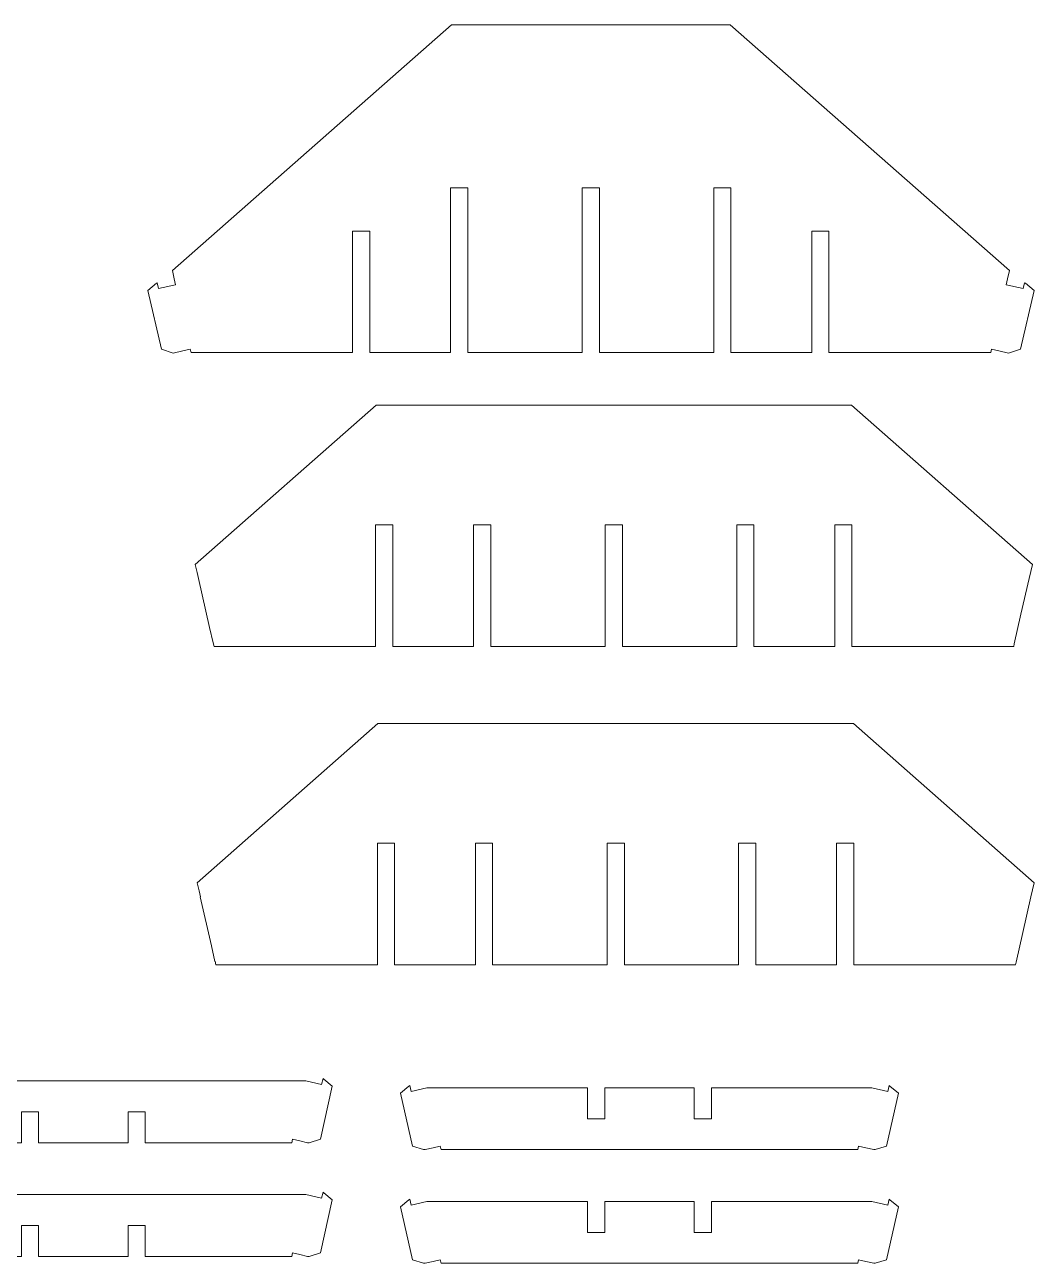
# Model space of a CAD drawing. Header units: inches. Extents: x 5.8 to 53.9, y -22.4 to 33.8.
# Drawn here: x 30.86 to 40.55, y -5.95 to 5.95 of the extents above; entities that cross this region are included whole.
import ezdxf

# ---------------------------------------------------------------- set-up
doc = ezdxf.new("R2010")
doc.units = ezdxf.units.IN
doc.header["$MEASUREMENT"] = 0
doc.layers.add('layer 1', color=7, linetype='Continuous')

msp = doc.modelspace()

# ---------------------------------------------------------------- linework, layer by layer
at = {"layer": 'layer 1', "color": 250, "lineweight": 9}
for points, knots in [([(34.005, 2.801), (34.005, 2.801), (34.005, 3.967), (34.005, 3.967), (34.005, 3.967), (34.005, 3.967), (34.008, 3.967), (34.008, 3.967), (34.008, 3.967), (34.008, 3.967), (34.166, 3.967), (34.166, 3.967), (34.166, 3.967), (34.166, 3.967), (34.17, 3.967), (34.17, 3.967), (34.17, 3.967), (34.17, 3.967), (34.17, 2.801), (34.17, 2.801), (34.17, 2.801), (34.17, 2.801), (34.945, 2.801), (34.945, 2.801), (34.945, 2.801), (34.945, 2.801), (34.945, 4.383), (34.945, 4.383), (34.945, 4.383), (34.945, 4.383), (34.953, 4.383), (34.953, 4.383), (34.953, 4.383), (34.953, 4.383), (35.111, 4.383), (35.111, 4.383), (35.111, 4.383), (35.111, 4.383), (35.111, 2.801), (35.111, 2.801), (35.111, 2.801), (35.111, 2.801), (36.21, 2.801), (36.21, 2.801), (36.21, 2.801), (36.21, 2.801), (36.21, 4.383), (36.21, 4.383), (36.21, 4.383), (36.21, 4.383), (36.214, 4.383), (36.214, 4.383), (36.214, 4.383), (36.214, 4.383), (36.371, 4.383), (36.371, 4.383), (36.371, 4.383), (36.371, 4.383), (36.375, 4.383), (36.375, 4.383), (36.375, 4.383), (36.375, 4.383), (36.375, 2.801), (36.375, 2.801), (36.375, 2.801), (36.375, 2.801), (37.473, 2.801), (37.473, 2.801), (37.473, 2.801), (37.473, 2.801), (37.473, 4.383), (37.473, 4.383), (37.473, 4.383), (37.473, 4.383), (37.63, 4.383), (37.63, 4.383), (37.63, 4.383), (37.63, 4.383), (37.638, 4.383), (37.638, 4.383), (37.638, 4.383), (37.638, 4.383), (37.638, 2.801), (37.638, 2.801), (37.638, 2.801), (37.638, 2.801), (38.414, 2.801), (38.414, 2.801), (38.414, 2.801), (38.414, 2.801), (38.414, 3.967), (38.414, 3.967), (38.414, 3.967), (38.414, 3.967), (38.418, 3.967), (38.418, 3.967), (38.418, 3.967), (38.418, 3.967), (38.575, 3.967), (38.575, 3.967), (38.575, 3.967), (38.575, 3.967), (38.579, 3.967), (38.579, 3.967), (38.579, 3.967), (38.579, 3.967), (38.579, 2.801), (38.579, 2.801), (38.579, 2.801), (38.579, 2.801), (40.111, 2.801), (40.111, 2.801), (40.111, 2.801), (40.111, 2.801), (40.132, 2.801), (40.132, 2.801), (40.132, 2.801), (40.132, 2.801), (40.14, 2.834), (40.14, 2.834), (40.14, 2.834), (40.14, 2.834), (40.209, 2.818), (40.209, 2.818), (40.209, 2.818), (40.209, 2.818), (40.304, 2.796), (40.304, 2.796), (40.304, 2.796), (40.304, 2.796), (40.418, 2.832), (40.418, 2.832), (40.418, 2.832), (40.418, 2.832), (40.548, 3.398), (40.548, 3.398), (40.548, 3.398), (40.548, 3.398), (40.466, 3.466), (40.466, 3.466), (40.466, 3.466), (40.466, 3.466), (40.458, 3.472), (40.458, 3.472), (40.458, 3.472), (40.458, 3.472), (40.445, 3.415), (40.445, 3.415), (40.445, 3.415), (40.445, 3.415), (40.282, 3.452), (40.282, 3.452), (40.282, 3.452), (40.282, 3.452), (40.281, 3.453), (40.281, 3.453), (40.281, 3.453), (40.281, 3.453), (40.294, 3.51), (40.294, 3.51), (40.294, 3.51), (40.294, 3.51), (40.312, 3.588), (40.312, 3.588), (40.312, 3.588), (40.312, 3.588), (37.63, 5.95), (37.63, 5.95), (37.63, 5.95), (37.63, 5.95), (37.473, 5.95), (37.473, 5.95), (37.473, 5.95), (37.473, 5.95), (37.184, 5.95), (37.184, 5.95), (37.184, 5.95), (37.182, 5.95), (37.18, 5.95), (37.178, 5.95), (37.178, 5.95), (37.175, 5.95), (37.173, 5.95), (37.171, 5.95), (37.171, 5.95), (37.171, 5.95), (36.889, 5.95), (36.889, 5.95), (36.889, 5.95), (36.887, 5.95), (36.885, 5.95), (36.882, 5.95), (36.882, 5.95), (36.88, 5.95), (36.878, 5.95), (36.876, 5.95), (36.876, 5.95), (36.876, 5.95), (36.594, 5.95), (36.594, 5.95), (36.594, 5.95), (36.592, 5.95), (36.589, 5.95), (36.587, 5.95), (36.587, 5.95), (36.585, 5.95), (36.583, 5.95), (36.581, 5.95), (36.581, 5.95), (36.581, 5.95), (36.003, 5.95), (36.003, 5.95), (36.003, 5.95), (36.001, 5.95), (35.999, 5.95), (35.997, 5.95), (35.997, 5.95), (35.994, 5.95), (35.992, 5.95), (35.99, 5.95), (35.99, 5.95), (35.99, 5.95), (35.708, 5.95), (35.708, 5.95), (35.708, 5.95), (35.706, 5.95), (35.704, 5.95), (35.701, 5.95), (35.701, 5.95), (35.699, 5.95), (35.697, 5.95), (35.695, 5.95), (35.695, 5.95), (35.695, 5.95), (35.413, 5.95), (35.413, 5.95), (35.413, 5.95), (35.411, 5.95), (35.408, 5.95), (35.406, 5.95), (35.406, 5.95), (35.404, 5.95), (35.402, 5.95), (35.399, 5.95), (35.399, 5.95), (35.399, 5.95), (35.111, 5.95), (35.111, 5.95), (35.111, 5.95), (35.111, 5.95), (34.953, 5.95), (34.953, 5.95), (34.953, 5.95), (34.953, 5.95), (32.274, 3.588), (32.274, 3.588), (32.274, 3.588), (32.274, 3.588), (32.291, 3.51), (32.291, 3.51), (32.291, 3.51), (32.291, 3.51), (32.305, 3.453), (32.305, 3.453), (32.305, 3.453), (32.305, 3.453), (32.304, 3.452), (32.304, 3.452), (32.304, 3.452), (32.304, 3.452), (32.142, 3.415), (32.142, 3.415), (32.142, 3.415), (32.142, 3.415), (32.128, 3.472), (32.128, 3.472), (32.128, 3.472), (32.128, 3.472), (32.12, 3.466), (32.12, 3.466), (32.12, 3.466), (32.12, 3.466), (32.039, 3.398), (32.039, 3.398), (32.039, 3.398), (32.039, 3.398), (32.168, 2.832), (32.168, 2.832), (32.168, 2.832), (32.168, 2.832), (32.282, 2.796), (32.282, 2.796), (32.282, 2.796), (32.282, 2.796), (32.376, 2.818), (32.376, 2.818), (32.376, 2.818), (32.376, 2.818), (32.445, 2.834), (32.445, 2.834), (32.445, 2.834), (32.445, 2.834), (32.453, 2.801), (32.453, 2.801), (32.453, 2.801), (32.453, 2.801), (32.474, 2.801), (32.474, 2.801), (32.474, 2.801), (32.474, 2.801), (32.816, 2.801), (32.816, 2.801), (32.816, 2.801), (32.816, 2.801), (34.005, 2.801), (34.005, 2.801)], [0, 0, 0, 0, 0.0125, 0.0125, 0.0125, 0.0125, 0.025, 0.025, 0.025, 0.025, 0.0375, 0.0375, 0.0375, 0.0375, 0.05, 0.05, 0.05, 0.05, 0.0625, 0.0625, 0.0625, 0.0625, 0.075, 0.075, 0.075, 0.075, 0.0875, 0.0875, 0.0875, 0.0875, 0.1, 0.1, 0.1, 0.1, 0.1125, 0.1125, 0.1125, 0.1125, 0.125, 0.125, 0.125, 0.125, 0.1375, 0.1375, 0.1375, 0.1375, 0.15, 0.15, 0.15, 0.15, 0.1625, 0.1625, 0.1625, 0.1625, 0.175, 0.175, 0.175, 0.175, 0.1875, 0.1875, 0.1875, 0.1875, 0.2, 0.2, 0.2, 0.2, 0.2125, 0.2125, 0.2125, 0.2125, 0.225, 0.225, 0.225, 0.225, 0.2375, 0.2375, 0.2375, 0.2375, 0.25, 0.25, 0.25, 0.25, 0.2625, 0.2625, 0.2625, 0.2625, 0.275, 0.275, 0.275, 0.275, 0.2875, 0.2875, 0.2875, 0.2875, 0.3, 0.3, 0.3, 0.3, 0.3125, 0.3125, 0.3125, 0.3125, 0.325, 0.325, 0.325, 0.325, 0.3375, 0.3375, 0.3375, 0.3375, 0.35, 0.35, 0.35, 0.35, 0.3625, 0.3625, 0.3625, 0.3625, 0.375, 0.375, 0.375, 0.375, 0.3875, 0.3875, 0.3875, 0.3875, 0.4, 0.4, 0.4, 0.4, 0.4125, 0.4125, 0.4125, 0.4125, 0.425, 0.425, 0.425, 0.425, 0.4375, 0.4375, 0.4375, 0.4375, 0.45, 0.45, 0.45, 0.45, 0.4625, 0.4625, 0.4625, 0.4625, 0.475, 0.475, 0.475, 0.475, 0.4875, 0.4875, 0.4875, 0.4875, 0.5, 0.5, 0.5, 0.5, 0.5125, 0.5125, 0.5125, 0.5125, 0.525, 0.525, 0.525, 0.525, 0.5375, 0.5375, 0.5375, 0.5375, 0.55, 0.55, 0.55, 0.55, 0.5625, 0.5625, 0.5625, 0.5625, 0.575, 0.575, 0.575, 0.575, 0.5875, 0.5875, 0.5875, 0.5875, 0.6, 0.6, 0.6, 0.6, 0.6125, 0.6125, 0.6125, 0.6125, 0.625, 0.625, 0.625, 0.625, 0.6375, 0.6375, 0.6375, 0.6375, 0.65, 0.65, 0.65, 0.65, 0.6625, 0.6625, 0.6625, 0.6625, 0.675, 0.675, 0.675, 0.675, 0.6875, 0.6875, 0.6875, 0.6875, 0.7, 0.7, 0.7, 0.7, 0.7125, 0.7125, 0.7125, 0.7125, 0.725, 0.725, 0.725, 0.725, 0.7375, 0.7375, 0.7375, 0.7375, 0.75, 0.75, 0.75, 0.75, 0.7625, 0.7625, 0.7625, 0.7625, 0.775, 0.775, 0.775, 0.775, 0.7875, 0.7875, 0.7875, 0.7875, 0.8, 0.8, 0.8, 0.8, 0.8125, 0.8125, 0.8125, 0.8125, 0.825, 0.825, 0.825, 0.825, 0.8375, 0.8375, 0.8375, 0.8375, 0.85, 0.85, 0.85, 0.85, 0.8625, 0.8625, 0.8625, 0.8625, 0.875, 0.875, 0.875, 0.875, 0.8875, 0.8875, 0.8875, 0.8875, 0.9, 0.9, 0.9, 0.9, 0.9125, 0.9125, 0.9125, 0.9125, 0.925, 0.925, 0.925, 0.925, 0.9375, 0.9375, 0.9375, 0.9375, 0.95, 0.95, 0.95, 0.95, 0.9625, 0.9625, 0.9625, 0.9625, 0.975, 0.975, 0.975, 0.975, 1, 1, 1, 1]), ([(34.229, 1.144), (34.229, 1.144), (34.387, 1.144), (34.387, 1.144), (34.387, 1.144), (34.387, 1.144), (34.391, 1.144), (34.391, 1.144), (34.391, 1.144), (34.391, 1.144), (34.391, -0.023), (34.391, -0.023), (34.391, -0.023), (34.391, -0.023), (35.166, -0.023), (35.166, -0.023), (35.166, -0.023), (35.166, -0.023), (35.166, 1.144), (35.166, 1.144), (35.166, 1.144), (35.166, 1.144), (35.174, 1.144), (35.174, 1.144), (35.174, 1.144), (35.174, 1.144), (35.331, 1.144), (35.331, 1.144), (35.331, 1.144), (35.331, 1.144), (35.331, -0.023), (35.331, -0.023), (35.331, -0.023), (35.331, -0.023), (36.431, -0.023), (36.431, -0.023), (36.431, -0.023), (36.431, -0.023), (36.431, 1.144), (36.431, 1.144), (36.431, 1.144), (36.431, 1.144), (36.435, 1.144), (36.435, 1.144), (36.435, 1.144), (36.435, 1.144), (36.592, 1.144), (36.592, 1.144), (36.592, 1.144), (36.592, 1.144), (36.596, 1.144), (36.596, 1.144), (36.596, 1.144), (36.596, 1.144), (36.596, -0.023), (36.596, -0.023), (36.596, -0.023), (36.596, -0.023), (37.694, -0.023), (37.694, -0.023), (37.694, -0.023), (37.694, -0.023), (37.694, 1.144), (37.694, 1.144), (37.694, 1.144), (37.694, 1.144), (37.851, 1.144), (37.851, 1.144), (37.851, 1.144), (37.851, 1.144), (37.859, 1.144), (37.859, 1.144), (37.859, 1.144), (37.859, 1.144), (37.859, -0.023), (37.859, -0.023), (37.859, -0.023), (37.859, -0.023), (38.635, -0.023), (38.635, -0.023), (38.635, -0.023), (38.635, -0.023), (38.635, 1.144), (38.635, 1.144), (38.635, 1.144), (38.635, 1.144), (38.639, 1.144), (38.639, 1.144), (38.639, 1.144), (38.639, 1.144), (38.796, 1.144), (38.796, 1.144), (38.796, 1.144), (38.796, 1.144), (38.8, 1.144), (38.8, 1.144), (38.8, 1.144), (38.8, 1.144), (38.8, -0.023), (38.8, -0.023), (38.8, -0.023), (38.8, -0.023), (40.332, -0.023), (40.332, -0.023), (40.332, -0.023), (40.332, -0.023), (40.353, -0.023), (40.353, -0.023), (40.353, -0.023), (40.353, -0.023), (40.358, 0.001), (40.358, 0.001), (40.358, 0.001), (40.358, 0.001), (40.423, 0.286), (40.423, 0.286), (40.423, 0.286), (40.423, 0.286), (40.501, 0.629), (40.501, 0.629), (40.501, 0.629), (40.501, 0.629), (40.532, 0.765), (40.532, 0.765), (40.532, 0.765), (40.532, 0.765), (38.796, 2.295), (38.796, 2.295), (38.796, 2.295), (38.796, 2.295), (36.592, 2.295), (36.592, 2.295), (36.592, 2.295), (36.592, 2.295), (36.435, 2.295), (36.435, 2.295), (36.435, 2.295), (36.435, 2.295), (34.23, 2.295), (34.23, 2.295), (34.23, 2.295), (34.23, 2.295), (32.494, 0.765), (32.494, 0.765), (32.494, 0.765), (32.494, 0.765), (32.512, 0.687), (32.512, 0.687), (32.512, 0.687), (32.512, 0.687), (32.525, 0.629), (32.525, 0.629), (32.525, 0.629), (32.525, 0.629), (32.524, 0.629), (32.524, 0.629), (32.524, 0.629), (32.524, 0.629), (32.632, 0.158), (32.632, 0.158), (32.632, 0.158), (32.632, 0.158), (32.665, 0.01), (32.665, 0.01), (32.665, 0.01), (32.665, 0.01), (32.666, 0.011), (32.666, 0.011), (32.666, 0.011), (32.666, 0.011), (32.674, -0.023), (32.674, -0.023), (32.674, -0.023), (32.674, -0.023), (32.695, -0.023), (32.695, -0.023), (32.695, -0.023), (32.695, -0.023), (33.037, -0.023), (33.037, -0.023), (33.037, -0.023), (33.037, -0.023), (34.225, -0.023), (34.225, -0.023), (34.225, -0.023), (34.225, -0.023), (34.225, 1.144), (34.225, 1.144), (34.225, 1.144), (34.225, 1.144), (34.229, 1.144), (34.229, 1.144)], [0, 0, 0, 0, 0.020408, 0.020408, 0.020408, 0.020408, 0.040816, 0.040816, 0.040816, 0.040816, 0.061224, 0.061224, 0.061224, 0.061224, 0.081633, 0.081633, 0.081633, 0.081633, 0.102041, 0.102041, 0.102041, 0.102041, 0.122449, 0.122449, 0.122449, 0.122449, 0.142857, 0.142857, 0.142857, 0.142857, 0.163265, 0.163265, 0.163265, 0.163265, 0.183673, 0.183673, 0.183673, 0.183673, 0.204082, 0.204082, 0.204082, 0.204082, 0.22449, 0.22449, 0.22449, 0.22449, 0.244898, 0.244898, 0.244898, 0.244898, 0.265306, 0.265306, 0.265306, 0.265306, 0.285714, 0.285714, 0.285714, 0.285714, 0.306122, 0.306122, 0.306122, 0.306122, 0.326531, 0.326531, 0.326531, 0.326531, 0.346939, 0.346939, 0.346939, 0.346939, 0.367347, 0.367347, 0.367347, 0.367347, 0.387755, 0.387755, 0.387755, 0.387755, 0.408163, 0.408163, 0.408163, 0.408163, 0.428571, 0.428571, 0.428571, 0.428571, 0.44898, 0.44898, 0.44898, 0.44898, 0.469388, 0.469388, 0.469388, 0.469388, 0.489796, 0.489796, 0.489796, 0.489796, 0.510204, 0.510204, 0.510204, 0.510204, 0.530612, 0.530612, 0.530612, 0.530612, 0.55102, 0.55102, 0.55102, 0.55102, 0.571429, 0.571429, 0.571429, 0.571429, 0.591837, 0.591837, 0.591837, 0.591837, 0.612245, 0.612245, 0.612245, 0.612245, 0.632653, 0.632653, 0.632653, 0.632653, 0.653061, 0.653061, 0.653061, 0.653061, 0.673469, 0.673469, 0.673469, 0.673469, 0.693878, 0.693878, 0.693878, 0.693878, 0.714286, 0.714286, 0.714286, 0.714286, 0.734694, 0.734694, 0.734694, 0.734694, 0.755102, 0.755102, 0.755102, 0.755102, 0.77551, 0.77551, 0.77551, 0.77551, 0.795918, 0.795918, 0.795918, 0.795918, 0.816327, 0.816327, 0.816327, 0.816327, 0.836735, 0.836735, 0.836735, 0.836735, 0.857143, 0.857143, 0.857143, 0.857143, 0.877551, 0.877551, 0.877551, 0.877551, 0.897959, 0.897959, 0.897959, 0.897959, 0.918367, 0.918367, 0.918367, 0.918367, 0.938776, 0.938776, 0.938776, 0.938776, 0.959184, 0.959184, 0.959184, 0.959184, 1, 1, 1, 1]), ([(34.247, -1.915), (34.247, -1.915), (34.404, -1.915), (34.404, -1.915), (34.404, -1.915), (34.404, -1.915), (34.408, -1.915), (34.408, -1.915), (34.408, -1.915), (34.408, -1.915), (34.408, -3.081), (34.408, -3.081), (34.408, -3.081), (34.408, -3.081), (35.184, -3.081), (35.184, -3.081), (35.184, -3.081), (35.184, -3.081), (35.184, -1.915), (35.184, -1.915), (35.184, -1.915), (35.184, -1.915), (35.192, -1.915), (35.192, -1.915), (35.192, -1.915), (35.192, -1.915), (35.349, -1.915), (35.349, -1.915), (35.349, -1.915), (35.349, -1.915), (35.349, -3.081), (35.349, -3.081), (35.349, -3.081), (35.349, -3.081), (36.448, -3.081), (36.448, -3.081), (36.448, -3.081), (36.448, -3.081), (36.448, -1.915), (36.448, -1.915), (36.448, -1.915), (36.448, -1.915), (36.452, -1.915), (36.452, -1.915), (36.452, -1.915), (36.452, -1.915), (36.61, -1.915), (36.61, -1.915), (36.61, -1.915), (36.61, -1.915), (36.614, -1.915), (36.614, -1.915), (36.614, -1.915), (36.614, -1.915), (36.614, -3.081), (36.614, -3.081), (36.614, -3.081), (36.614, -3.081), (37.711, -3.081), (37.711, -3.081), (37.711, -3.081), (37.711, -3.081), (37.711, -1.915), (37.711, -1.915), (37.711, -1.915), (37.711, -1.915), (37.869, -1.915), (37.869, -1.915), (37.869, -1.915), (37.869, -1.915), (37.877, -1.915), (37.877, -1.915), (37.877, -1.915), (37.877, -1.915), (37.877, -3.081), (37.877, -3.081), (37.877, -3.081), (37.877, -3.081), (38.652, -3.081), (38.652, -3.081), (38.652, -3.081), (38.652, -3.081), (38.652, -1.915), (38.652, -1.915), (38.652, -1.915), (38.652, -1.915), (38.656, -1.915), (38.656, -1.915), (38.656, -1.915), (38.656, -1.915), (38.814, -1.915), (38.814, -1.915), (38.814, -1.915), (38.814, -1.915), (38.818, -1.915), (38.818, -1.915), (38.818, -1.915), (38.818, -1.915), (38.818, -3.081), (38.818, -3.081), (38.818, -3.081), (38.818, -3.081), (40.349, -3.081), (40.349, -3.081), (40.349, -3.081), (40.349, -3.081), (40.371, -3.081), (40.371, -3.081), (40.371, -3.081), (40.371, -3.081), (40.376, -3.058), (40.376, -3.058), (40.376, -3.058), (40.376, -3.058), (40.441, -2.773), (40.441, -2.773), (40.441, -2.773), (40.441, -2.773), (40.519, -2.43), (40.519, -2.43), (40.519, -2.43), (40.519, -2.43), (40.55, -2.294), (40.55, -2.294), (40.55, -2.294), (40.55, -2.294), (38.814, -0.764), (38.814, -0.764), (38.814, -0.764), (38.814, -0.764), (36.61, -0.764), (36.61, -0.764), (36.61, -0.764), (36.61, -0.764), (36.452, -0.764), (36.452, -0.764), (36.452, -0.764), (36.452, -0.764), (34.247, -0.764), (34.247, -0.764), (34.247, -0.764), (34.247, -0.764), (32.512, -2.294), (32.512, -2.294), (32.512, -2.294), (32.512, -2.294), (32.53, -2.372), (32.53, -2.372), (32.53, -2.372), (32.53, -2.372), (32.543, -2.43), (32.543, -2.43), (32.543, -2.43), (32.543, -2.43), (32.542, -2.43), (32.542, -2.43), (32.542, -2.43), (32.542, -2.43), (32.649, -2.901), (32.649, -2.901), (32.649, -2.901), (32.649, -2.901), (32.683, -3.049), (32.683, -3.049), (32.683, -3.049), (32.683, -3.049), (32.684, -3.048), (32.684, -3.048), (32.684, -3.048), (32.684, -3.048), (32.691, -3.081), (32.691, -3.081), (32.691, -3.081), (32.691, -3.081), (32.713, -3.081), (32.713, -3.081), (32.713, -3.081), (32.713, -3.081), (33.054, -3.081), (33.054, -3.081), (33.054, -3.081), (33.054, -3.081), (34.243, -3.081), (34.243, -3.081), (34.243, -3.081), (34.243, -3.081), (34.243, -1.915), (34.243, -1.915), (34.243, -1.915), (34.243, -1.915), (34.247, -1.915), (34.247, -1.915)], [0, 0, 0, 0, 0.020408, 0.020408, 0.020408, 0.020408, 0.040816, 0.040816, 0.040816, 0.040816, 0.061224, 0.061224, 0.061224, 0.061224, 0.081633, 0.081633, 0.081633, 0.081633, 0.102041, 0.102041, 0.102041, 0.102041, 0.122449, 0.122449, 0.122449, 0.122449, 0.142857, 0.142857, 0.142857, 0.142857, 0.163265, 0.163265, 0.163265, 0.163265, 0.183673, 0.183673, 0.183673, 0.183673, 0.204082, 0.204082, 0.204082, 0.204082, 0.22449, 0.22449, 0.22449, 0.22449, 0.244898, 0.244898, 0.244898, 0.244898, 0.265306, 0.265306, 0.265306, 0.265306, 0.285714, 0.285714, 0.285714, 0.285714, 0.306122, 0.306122, 0.306122, 0.306122, 0.326531, 0.326531, 0.326531, 0.326531, 0.346939, 0.346939, 0.346939, 0.346939, 0.367347, 0.367347, 0.367347, 0.367347, 0.387755, 0.387755, 0.387755, 0.387755, 0.408163, 0.408163, 0.408163, 0.408163, 0.428571, 0.428571, 0.428571, 0.428571, 0.44898, 0.44898, 0.44898, 0.44898, 0.469388, 0.469388, 0.469388, 0.469388, 0.489796, 0.489796, 0.489796, 0.489796, 0.510204, 0.510204, 0.510204, 0.510204, 0.530612, 0.530612, 0.530612, 0.530612, 0.55102, 0.55102, 0.55102, 0.55102, 0.571429, 0.571429, 0.571429, 0.571429, 0.591837, 0.591837, 0.591837, 0.591837, 0.612245, 0.612245, 0.612245, 0.612245, 0.632653, 0.632653, 0.632653, 0.632653, 0.653061, 0.653061, 0.653061, 0.653061, 0.673469, 0.673469, 0.673469, 0.673469, 0.693878, 0.693878, 0.693878, 0.693878, 0.714286, 0.714286, 0.714286, 0.714286, 0.734694, 0.734694, 0.734694, 0.734694, 0.755102, 0.755102, 0.755102, 0.755102, 0.77551, 0.77551, 0.77551, 0.77551, 0.795918, 0.795918, 0.795918, 0.795918, 0.816327, 0.816327, 0.816327, 0.816327, 0.836735, 0.836735, 0.836735, 0.836735, 0.857143, 0.857143, 0.857143, 0.857143, 0.877551, 0.877551, 0.877551, 0.877551, 0.897959, 0.897959, 0.897959, 0.897959, 0.918367, 0.918367, 0.918367, 0.918367, 0.938776, 0.938776, 0.938776, 0.938776, 0.959184, 0.959184, 0.959184, 0.959184, 1, 1, 1, 1]), ([(30.825, -4.792), (30.825, -4.792), (30.825, -4.495), (30.825, -4.495), (30.825, -4.495), (30.825, -4.495), (30.829, -4.495), (30.829, -4.495), (30.829, -4.495), (30.829, -4.495), (30.986, -4.495), (30.986, -4.495), (30.986, -4.495), (30.986, -4.495), (30.99, -4.495), (30.99, -4.495), (30.99, -4.495), (30.99, -4.495), (30.99, -4.792), (30.99, -4.792), (30.99, -4.792), (30.99, -4.792), (31.012, -4.792), (31.012, -4.792), (31.012, -4.792), (31.012, -4.792), (31.848, -4.792), (31.848, -4.792), (31.848, -4.792), (31.848, -4.792), (31.848, -4.495), (31.848, -4.495), (31.848, -4.495), (31.848, -4.495), (31.852, -4.495), (31.852, -4.495), (31.852, -4.495), (31.852, -4.495), (32.009, -4.495), (32.009, -4.495), (32.009, -4.495), (32.009, -4.495), (32.013, -4.495), (32.013, -4.495), (32.013, -4.495), (32.013, -4.495), (32.013, -4.792), (32.013, -4.792), (32.013, -4.792), (32.013, -4.792), (33.42, -4.792), (33.42, -4.792), (33.42, -4.792), (33.42, -4.792), (33.427, -4.759), (33.427, -4.759), (33.427, -4.759), (33.427, -4.759), (33.497, -4.774), (33.497, -4.774), (33.497, -4.774), (33.497, -4.774), (33.572, -4.792), (33.572, -4.792), (33.572, -4.792), (33.572, -4.792), (33.587, -4.792), (33.587, -4.792), (33.587, -4.792), (33.587, -4.792), (33.695, -4.758), (33.695, -4.758), (33.695, -4.758), (33.695, -4.758), (33.81, -4.25), (33.81, -4.25), (33.81, -4.25), (33.81, -4.25), (33.729, -4.182), (33.729, -4.182), (33.729, -4.182), (33.729, -4.182), (33.721, -4.175), (33.721, -4.175), (33.721, -4.175), (33.721, -4.175), (33.707, -4.233), (33.707, -4.233), (33.707, -4.233), (33.707, -4.233), (33.555, -4.198), (33.555, -4.198), (33.555, -4.198), (33.555, -4.198), (31.061, -4.198), (31.061, -4.198), (31.061, -4.198), (31.061, -4.198), (29.282, -4.198), (29.282, -4.198), (29.282, -4.198), (29.282, -4.198), (29.13, -4.233), (29.13, -4.233), (29.13, -4.233), (29.13, -4.233), (29.116, -4.175), (29.116, -4.175), (29.116, -4.175), (29.116, -4.175), (29.109, -4.182), (29.109, -4.182), (29.109, -4.182), (29.109, -4.182), (29.027, -4.25), (29.027, -4.25), (29.027, -4.25), (29.027, -4.25), (29.142, -4.758), (29.142, -4.758), (29.142, -4.758), (29.142, -4.758), (29.25, -4.792), (29.25, -4.792), (29.25, -4.792), (29.25, -4.792), (29.265, -4.792), (29.265, -4.792), (29.265, -4.792), (29.265, -4.792), (29.34, -4.774), (29.34, -4.774), (29.34, -4.774), (29.34, -4.774), (29.41, -4.759), (29.41, -4.759), (29.41, -4.759), (29.41, -4.759), (29.417, -4.792), (29.417, -4.792), (29.417, -4.792), (29.417, -4.792), (30.825, -4.792), (30.825, -4.792)], [0, 0, 0, 0, 0.027027, 0.027027, 0.027027, 0.027027, 0.054054, 0.054054, 0.054054, 0.054054, 0.081081, 0.081081, 0.081081, 0.081081, 0.108108, 0.108108, 0.108108, 0.108108, 0.135135, 0.135135, 0.135135, 0.135135, 0.162162, 0.162162, 0.162162, 0.162162, 0.189189, 0.189189, 0.189189, 0.189189, 0.216216, 0.216216, 0.216216, 0.216216, 0.243243, 0.243243, 0.243243, 0.243243, 0.27027, 0.27027, 0.27027, 0.27027, 0.297297, 0.297297, 0.297297, 0.297297, 0.324324, 0.324324, 0.324324, 0.324324, 0.351351, 0.351351, 0.351351, 0.351351, 0.378378, 0.378378, 0.378378, 0.378378, 0.405405, 0.405405, 0.405405, 0.405405, 0.432432, 0.432432, 0.432432, 0.432432, 0.459459, 0.459459, 0.459459, 0.459459, 0.486486, 0.486486, 0.486486, 0.486486, 0.513514, 0.513514, 0.513514, 0.513514, 0.540541, 0.540541, 0.540541, 0.540541, 0.567568, 0.567568, 0.567568, 0.567568, 0.594595, 0.594595, 0.594595, 0.594595, 0.621622, 0.621622, 0.621622, 0.621622, 0.648649, 0.648649, 0.648649, 0.648649, 0.675676, 0.675676, 0.675676, 0.675676, 0.702703, 0.702703, 0.702703, 0.702703, 0.72973, 0.72973, 0.72973, 0.72973, 0.756757, 0.756757, 0.756757, 0.756757, 0.783784, 0.783784, 0.783784, 0.783784, 0.810811, 0.810811, 0.810811, 0.810811, 0.837838, 0.837838, 0.837838, 0.837838, 0.864865, 0.864865, 0.864865, 0.864865, 0.891892, 0.891892, 0.891892, 0.891892, 0.918919, 0.918919, 0.918919, 0.918919, 0.945946, 0.945946, 0.945946, 0.945946, 1, 1, 1, 1]), ([(36.261, -4.264), (36.261, -4.264), (34.719, -4.264), (34.719, -4.264), (34.719, -4.264), (34.719, -4.264), (34.566, -4.299), (34.566, -4.299), (34.566, -4.299), (34.566, -4.299), (34.553, -4.241), (34.553, -4.241), (34.553, -4.241), (34.553, -4.241), (34.545, -4.248), (34.545, -4.248), (34.545, -4.248), (34.545, -4.248), (34.464, -4.316), (34.464, -4.316), (34.464, -4.316), (34.464, -4.316), (34.579, -4.824), (34.579, -4.824), (34.579, -4.824), (34.579, -4.824), (34.687, -4.858), (34.687, -4.858), (34.687, -4.858), (34.687, -4.858), (34.702, -4.858), (34.702, -4.858), (34.702, -4.858), (34.702, -4.858), (34.777, -4.84), (34.777, -4.84), (34.777, -4.84), (34.777, -4.84), (34.846, -4.825), (34.846, -4.825), (34.846, -4.825), (34.846, -4.825), (34.854, -4.858), (34.854, -4.858), (34.854, -4.858), (34.854, -4.858), (36.449, -4.858), (36.449, -4.858), (36.449, -4.858), (36.449, -4.858), (38.856, -4.858), (38.856, -4.858), (38.856, -4.858), (38.856, -4.858), (38.864, -4.825), (38.864, -4.825), (38.864, -4.825), (38.864, -4.825), (38.933, -4.84), (38.933, -4.84), (38.933, -4.84), (38.933, -4.84), (39.009, -4.858), (39.009, -4.858), (39.009, -4.858), (39.009, -4.858), (39.024, -4.858), (39.024, -4.858), (39.024, -4.858), (39.024, -4.858), (39.132, -4.824), (39.132, -4.824), (39.132, -4.824), (39.132, -4.824), (39.247, -4.316), (39.247, -4.316), (39.247, -4.316), (39.247, -4.316), (39.165, -4.248), (39.165, -4.248), (39.165, -4.248), (39.165, -4.248), (39.157, -4.241), (39.157, -4.241), (39.157, -4.241), (39.157, -4.241), (39.144, -4.299), (39.144, -4.299), (39.144, -4.299), (39.144, -4.299), (38.991, -4.264), (38.991, -4.264), (38.991, -4.264), (38.991, -4.264), (37.45, -4.264), (37.45, -4.264), (37.45, -4.264), (37.45, -4.264), (37.45, -4.561), (37.45, -4.561), (37.45, -4.561), (37.45, -4.561), (37.446, -4.561), (37.446, -4.561), (37.446, -4.561), (37.446, -4.561), (37.288, -4.561), (37.288, -4.561), (37.288, -4.561), (37.288, -4.561), (37.284, -4.561), (37.284, -4.561), (37.284, -4.561), (37.284, -4.561), (37.284, -4.264), (37.284, -4.264), (37.284, -4.264), (37.284, -4.264), (36.497, -4.264), (36.497, -4.264), (36.497, -4.264), (36.497, -4.264), (36.427, -4.264), (36.427, -4.264), (36.427, -4.264), (36.427, -4.264), (36.427, -4.561), (36.427, -4.561), (36.427, -4.561), (36.427, -4.561), (36.423, -4.561), (36.423, -4.561), (36.423, -4.561), (36.423, -4.561), (36.265, -4.561), (36.265, -4.561), (36.265, -4.561), (36.265, -4.561), (36.261, -4.561), (36.261, -4.561), (36.261, -4.561), (36.261, -4.561), (36.261, -4.264), (36.261, -4.264)], [0, 0, 0, 0, 0.027027, 0.027027, 0.027027, 0.027027, 0.054054, 0.054054, 0.054054, 0.054054, 0.081081, 0.081081, 0.081081, 0.081081, 0.108108, 0.108108, 0.108108, 0.108108, 0.135135, 0.135135, 0.135135, 0.135135, 0.162162, 0.162162, 0.162162, 0.162162, 0.189189, 0.189189, 0.189189, 0.189189, 0.216216, 0.216216, 0.216216, 0.216216, 0.243243, 0.243243, 0.243243, 0.243243, 0.27027, 0.27027, 0.27027, 0.27027, 0.297297, 0.297297, 0.297297, 0.297297, 0.324324, 0.324324, 0.324324, 0.324324, 0.351351, 0.351351, 0.351351, 0.351351, 0.378378, 0.378378, 0.378378, 0.378378, 0.405405, 0.405405, 0.405405, 0.405405, 0.432432, 0.432432, 0.432432, 0.432432, 0.459459, 0.459459, 0.459459, 0.459459, 0.486486, 0.486486, 0.486486, 0.486486, 0.513514, 0.513514, 0.513514, 0.513514, 0.540541, 0.540541, 0.540541, 0.540541, 0.567568, 0.567568, 0.567568, 0.567568, 0.594595, 0.594595, 0.594595, 0.594595, 0.621622, 0.621622, 0.621622, 0.621622, 0.648649, 0.648649, 0.648649, 0.648649, 0.675676, 0.675676, 0.675676, 0.675676, 0.702703, 0.702703, 0.702703, 0.702703, 0.72973, 0.72973, 0.72973, 0.72973, 0.756757, 0.756757, 0.756757, 0.756757, 0.783784, 0.783784, 0.783784, 0.783784, 0.810811, 0.810811, 0.810811, 0.810811, 0.837838, 0.837838, 0.837838, 0.837838, 0.864865, 0.864865, 0.864865, 0.864865, 0.891892, 0.891892, 0.891892, 0.891892, 0.918919, 0.918919, 0.918919, 0.918919, 0.945946, 0.945946, 0.945946, 0.945946, 1, 1, 1, 1]), ([(30.825, -5.884), (30.825, -5.884), (30.825, -5.587), (30.825, -5.587), (30.825, -5.587), (30.825, -5.587), (30.829, -5.587), (30.829, -5.587), (30.829, -5.587), (30.829, -5.587), (30.986, -5.587), (30.986, -5.587), (30.986, -5.587), (30.986, -5.587), (30.99, -5.587), (30.99, -5.587), (30.99, -5.587), (30.99, -5.587), (30.99, -5.884), (30.99, -5.884), (30.99, -5.884), (30.99, -5.884), (31.012, -5.884), (31.012, -5.884), (31.012, -5.884), (31.012, -5.884), (31.848, -5.884), (31.848, -5.884), (31.848, -5.884), (31.848, -5.884), (31.848, -5.587), (31.848, -5.587), (31.848, -5.587), (31.848, -5.587), (31.852, -5.587), (31.852, -5.587), (31.852, -5.587), (31.852, -5.587), (32.009, -5.587), (32.009, -5.587), (32.009, -5.587), (32.009, -5.587), (32.013, -5.587), (32.013, -5.587), (32.013, -5.587), (32.013, -5.587), (32.013, -5.884), (32.013, -5.884), (32.013, -5.884), (32.013, -5.884), (33.42, -5.884), (33.42, -5.884), (33.42, -5.884), (33.42, -5.884), (33.427, -5.851), (33.427, -5.851), (33.427, -5.851), (33.427, -5.851), (33.497, -5.867), (33.497, -5.867), (33.497, -5.867), (33.497, -5.867), (33.572, -5.884), (33.572, -5.884), (33.572, -5.884), (33.572, -5.884), (33.587, -5.884), (33.587, -5.884), (33.587, -5.884), (33.587, -5.884), (33.695, -5.85), (33.695, -5.85), (33.695, -5.85), (33.695, -5.85), (33.81, -5.342), (33.81, -5.342), (33.81, -5.342), (33.81, -5.342), (33.729, -5.274), (33.729, -5.274), (33.729, -5.274), (33.729, -5.274), (33.721, -5.268), (33.721, -5.268), (33.721, -5.268), (33.721, -5.268), (33.707, -5.325), (33.707, -5.325), (33.707, -5.325), (33.707, -5.325), (33.555, -5.29), (33.555, -5.29), (33.555, -5.29), (33.555, -5.29), (31.061, -5.29), (31.061, -5.29), (31.061, -5.29), (31.061, -5.29), (29.282, -5.29), (29.282, -5.29), (29.282, -5.29), (29.282, -5.29), (29.13, -5.325), (29.13, -5.325), (29.13, -5.325), (29.13, -5.325), (29.116, -5.268), (29.116, -5.268), (29.116, -5.268), (29.116, -5.268), (29.109, -5.274), (29.109, -5.274), (29.109, -5.274), (29.109, -5.274), (29.027, -5.342), (29.027, -5.342), (29.027, -5.342), (29.027, -5.342), (29.142, -5.85), (29.142, -5.85), (29.142, -5.85), (29.142, -5.85), (29.25, -5.884), (29.25, -5.884), (29.25, -5.884), (29.25, -5.884), (29.265, -5.884), (29.265, -5.884), (29.265, -5.884), (29.265, -5.884), (29.34, -5.867), (29.34, -5.867), (29.34, -5.867), (29.34, -5.867), (29.41, -5.851), (29.41, -5.851), (29.41, -5.851), (29.41, -5.851), (29.417, -5.884), (29.417, -5.884), (29.417, -5.884), (29.417, -5.884), (30.825, -5.884), (30.825, -5.884)], [0, 0, 0, 0, 0.027027, 0.027027, 0.027027, 0.027027, 0.054054, 0.054054, 0.054054, 0.054054, 0.081081, 0.081081, 0.081081, 0.081081, 0.108108, 0.108108, 0.108108, 0.108108, 0.135135, 0.135135, 0.135135, 0.135135, 0.162162, 0.162162, 0.162162, 0.162162, 0.189189, 0.189189, 0.189189, 0.189189, 0.216216, 0.216216, 0.216216, 0.216216, 0.243243, 0.243243, 0.243243, 0.243243, 0.27027, 0.27027, 0.27027, 0.27027, 0.297297, 0.297297, 0.297297, 0.297297, 0.324324, 0.324324, 0.324324, 0.324324, 0.351351, 0.351351, 0.351351, 0.351351, 0.378378, 0.378378, 0.378378, 0.378378, 0.405405, 0.405405, 0.405405, 0.405405, 0.432432, 0.432432, 0.432432, 0.432432, 0.459459, 0.459459, 0.459459, 0.459459, 0.486486, 0.486486, 0.486486, 0.486486, 0.513514, 0.513514, 0.513514, 0.513514, 0.540541, 0.540541, 0.540541, 0.540541, 0.567568, 0.567568, 0.567568, 0.567568, 0.594595, 0.594595, 0.594595, 0.594595, 0.621622, 0.621622, 0.621622, 0.621622, 0.648649, 0.648649, 0.648649, 0.648649, 0.675676, 0.675676, 0.675676, 0.675676, 0.702703, 0.702703, 0.702703, 0.702703, 0.72973, 0.72973, 0.72973, 0.72973, 0.756757, 0.756757, 0.756757, 0.756757, 0.783784, 0.783784, 0.783784, 0.783784, 0.810811, 0.810811, 0.810811, 0.810811, 0.837838, 0.837838, 0.837838, 0.837838, 0.864865, 0.864865, 0.864865, 0.864865, 0.891892, 0.891892, 0.891892, 0.891892, 0.918919, 0.918919, 0.918919, 0.918919, 0.945946, 0.945946, 0.945946, 0.945946, 1, 1, 1, 1]), ([(36.261, -5.356), (36.261, -5.356), (34.719, -5.356), (34.719, -5.356), (34.719, -5.356), (34.719, -5.356), (34.566, -5.391), (34.566, -5.391), (34.566, -5.391), (34.566, -5.391), (34.553, -5.334), (34.553, -5.334), (34.553, -5.334), (34.553, -5.334), (34.545, -5.34), (34.545, -5.34), (34.545, -5.34), (34.545, -5.34), (34.464, -5.408), (34.464, -5.408), (34.464, -5.408), (34.464, -5.408), (34.579, -5.916), (34.579, -5.916), (34.579, -5.916), (34.579, -5.916), (34.687, -5.95), (34.687, -5.95), (34.687, -5.95), (34.687, -5.95), (34.702, -5.95), (34.702, -5.95), (34.702, -5.95), (34.702, -5.95), (34.777, -5.933), (34.777, -5.933), (34.777, -5.933), (34.777, -5.933), (34.846, -5.917), (34.846, -5.917), (34.846, -5.917), (34.846, -5.917), (34.854, -5.95), (34.854, -5.95), (34.854, -5.95), (34.854, -5.95), (36.449, -5.95), (36.449, -5.95), (36.449, -5.95), (36.449, -5.95), (38.856, -5.95), (38.856, -5.95), (38.856, -5.95), (38.856, -5.95), (38.864, -5.917), (38.864, -5.917), (38.864, -5.917), (38.864, -5.917), (38.933, -5.933), (38.933, -5.933), (38.933, -5.933), (38.933, -5.933), (39.009, -5.95), (39.009, -5.95), (39.009, -5.95), (39.009, -5.95), (39.024, -5.95), (39.024, -5.95), (39.024, -5.95), (39.024, -5.95), (39.132, -5.916), (39.132, -5.916), (39.132, -5.916), (39.132, -5.916), (39.247, -5.408), (39.247, -5.408), (39.247, -5.408), (39.247, -5.408), (39.165, -5.34), (39.165, -5.34), (39.165, -5.34), (39.165, -5.34), (39.157, -5.334), (39.157, -5.334), (39.157, -5.334), (39.157, -5.334), (39.144, -5.391), (39.144, -5.391), (39.144, -5.391), (39.144, -5.391), (38.991, -5.356), (38.991, -5.356), (38.991, -5.356), (38.991, -5.356), (37.45, -5.356), (37.45, -5.356), (37.45, -5.356), (37.45, -5.356), (37.45, -5.653), (37.45, -5.653), (37.45, -5.653), (37.45, -5.653), (37.446, -5.653), (37.446, -5.653), (37.446, -5.653), (37.446, -5.653), (37.288, -5.653), (37.288, -5.653), (37.288, -5.653), (37.288, -5.653), (37.284, -5.653), (37.284, -5.653), (37.284, -5.653), (37.284, -5.653), (37.284, -5.356), (37.284, -5.356), (37.284, -5.356), (37.284, -5.356), (36.497, -5.356), (36.497, -5.356), (36.497, -5.356), (36.497, -5.356), (36.427, -5.356), (36.427, -5.356), (36.427, -5.356), (36.427, -5.356), (36.427, -5.653), (36.427, -5.653), (36.427, -5.653), (36.427, -5.653), (36.423, -5.653), (36.423, -5.653), (36.423, -5.653), (36.423, -5.653), (36.265, -5.653), (36.265, -5.653), (36.265, -5.653), (36.265, -5.653), (36.261, -5.653), (36.261, -5.653), (36.261, -5.653), (36.261, -5.653), (36.261, -5.356), (36.261, -5.356)], [0, 0, 0, 0, 0.027027, 0.027027, 0.027027, 0.027027, 0.054054, 0.054054, 0.054054, 0.054054, 0.081081, 0.081081, 0.081081, 0.081081, 0.108108, 0.108108, 0.108108, 0.108108, 0.135135, 0.135135, 0.135135, 0.135135, 0.162162, 0.162162, 0.162162, 0.162162, 0.189189, 0.189189, 0.189189, 0.189189, 0.216216, 0.216216, 0.216216, 0.216216, 0.243243, 0.243243, 0.243243, 0.243243, 0.27027, 0.27027, 0.27027, 0.27027, 0.297297, 0.297297, 0.297297, 0.297297, 0.324324, 0.324324, 0.324324, 0.324324, 0.351351, 0.351351, 0.351351, 0.351351, 0.378378, 0.378378, 0.378378, 0.378378, 0.405405, 0.405405, 0.405405, 0.405405, 0.432432, 0.432432, 0.432432, 0.432432, 0.459459, 0.459459, 0.459459, 0.459459, 0.486486, 0.486486, 0.486486, 0.486486, 0.513514, 0.513514, 0.513514, 0.513514, 0.540541, 0.540541, 0.540541, 0.540541, 0.567568, 0.567568, 0.567568, 0.567568, 0.594595, 0.594595, 0.594595, 0.594595, 0.621622, 0.621622, 0.621622, 0.621622, 0.648649, 0.648649, 0.648649, 0.648649, 0.675676, 0.675676, 0.675676, 0.675676, 0.702703, 0.702703, 0.702703, 0.702703, 0.72973, 0.72973, 0.72973, 0.72973, 0.756757, 0.756757, 0.756757, 0.756757, 0.783784, 0.783784, 0.783784, 0.783784, 0.810811, 0.810811, 0.810811, 0.810811, 0.837838, 0.837838, 0.837838, 0.837838, 0.864865, 0.864865, 0.864865, 0.864865, 0.891892, 0.891892, 0.891892, 0.891892, 0.918919, 0.918919, 0.918919, 0.918919, 0.945946, 0.945946, 0.945946, 0.945946, 1, 1, 1, 1])]:
    msp.add_open_spline(points, degree=3, knots=knots, dxfattribs=at)

doc.saveas('drawing.dxf')
